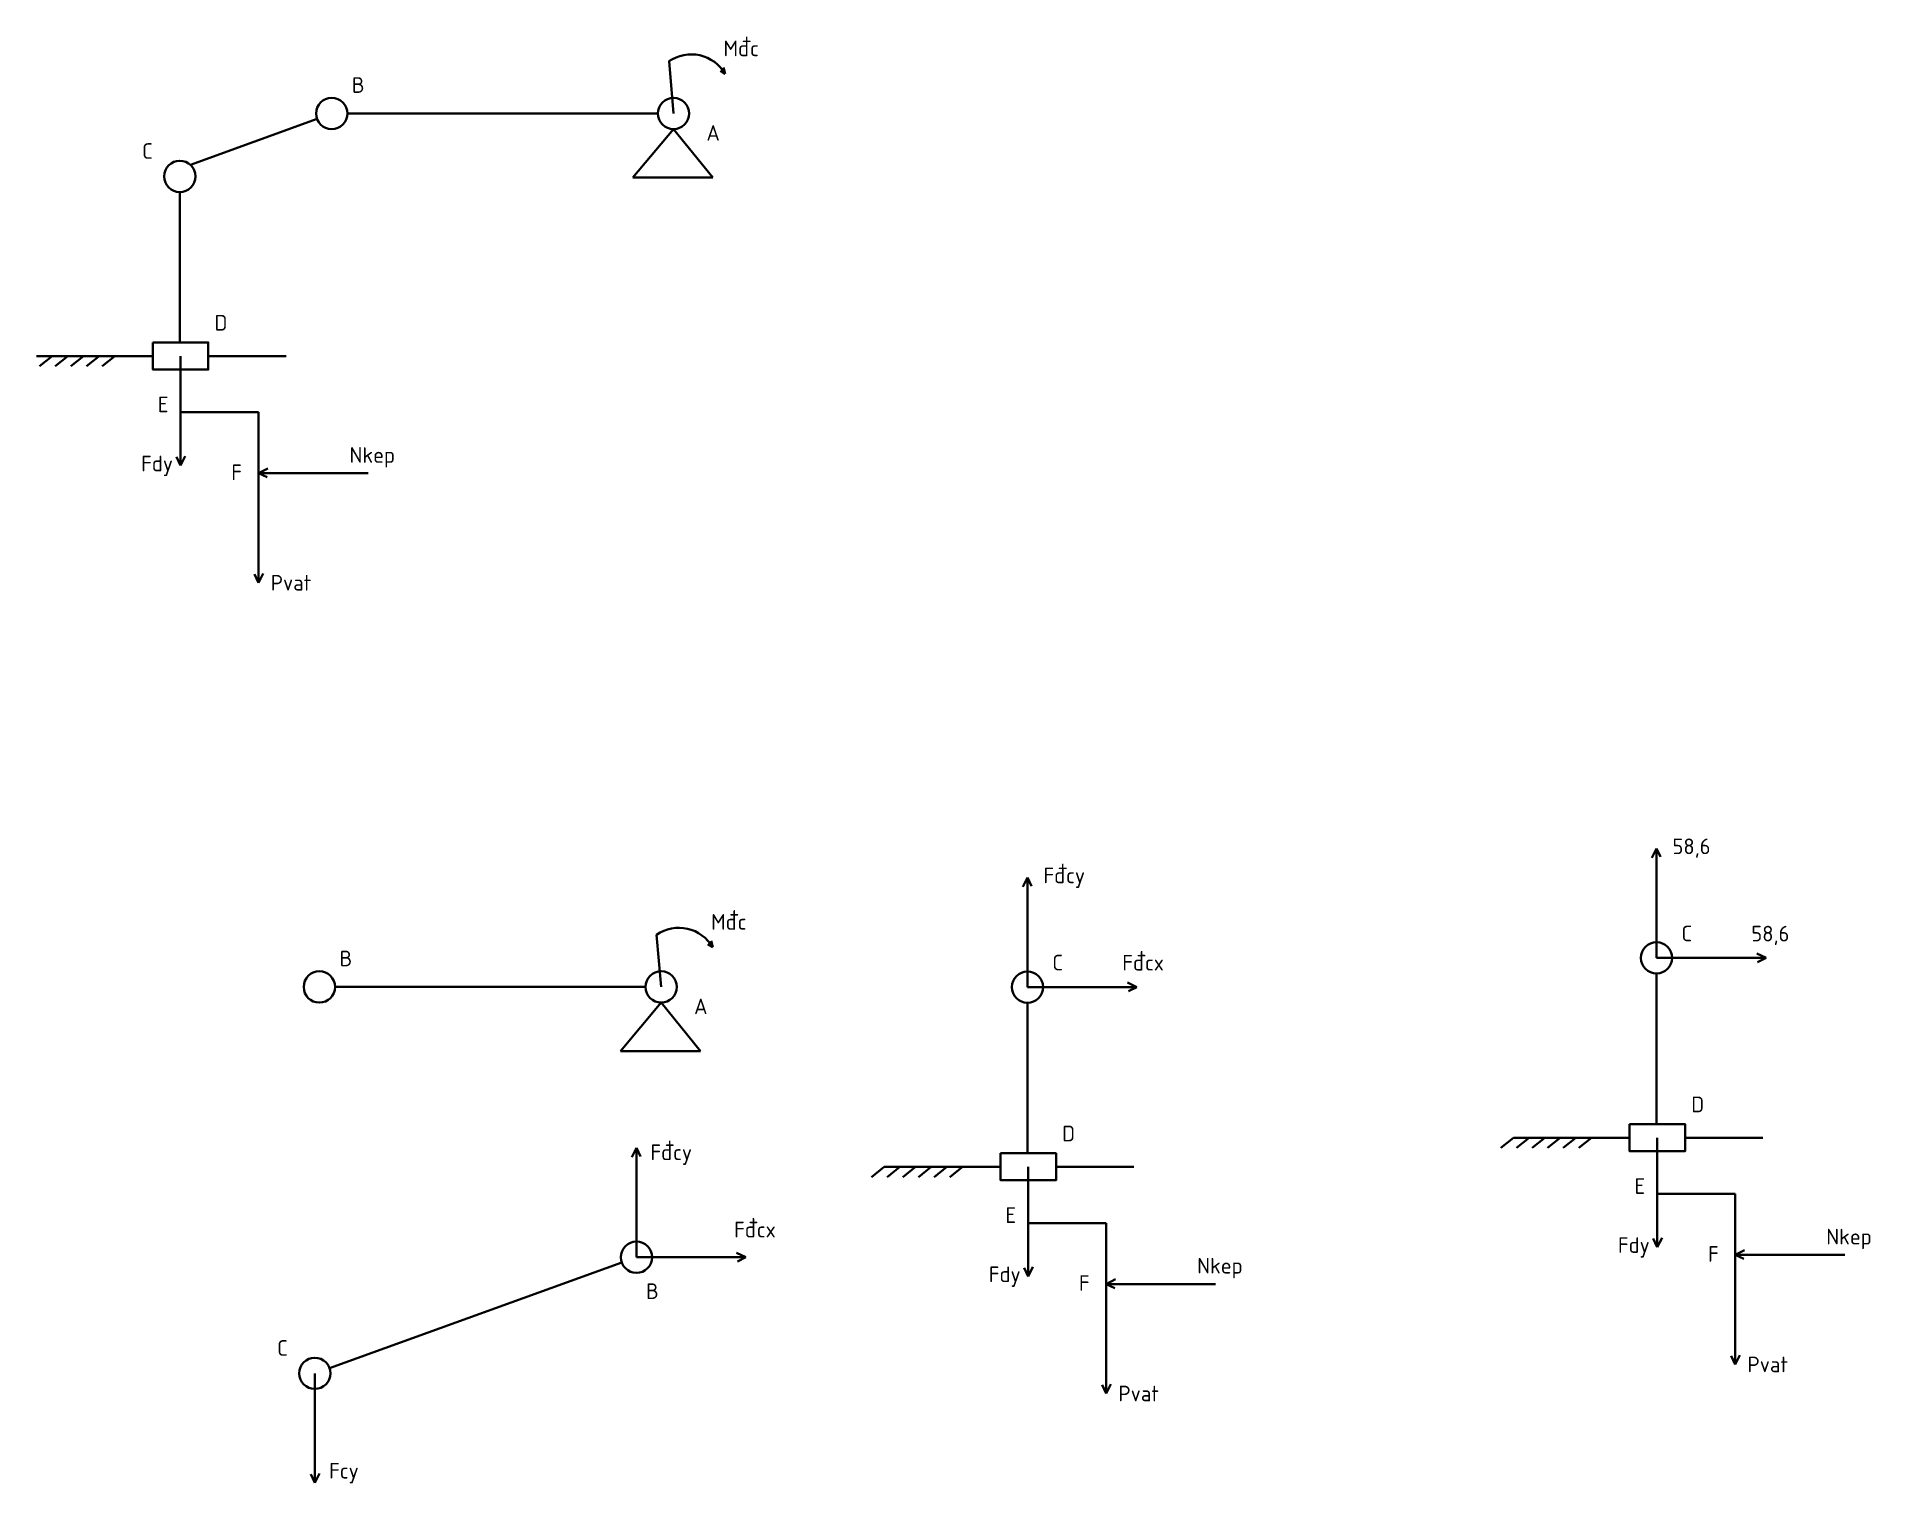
# Model space of a CAD drawing. Header units: millimetres. Extents: x 590 to 707, y 240 to 333.
import ezdxf

# ---------------------------------------------------------------- set-up
doc = ezdxf.new("R2010")
doc.units = ezdxf.units.MM
doc.layers.add('NetDam', color=7, linetype='Continuous', lineweight=35)
doc.styles.add('Note Text (ISO)', font='')
doc.styles.get('Note Text (ISO)').set_extended_font_data('TCVN 7284')

msp = doc.modelspace()

# ---------------------------------------------------------------- linework, layer by layer
at = {"layer": 'NetDam'}
for p, q in [((630.66, 327.85), (630.37, 331.19)), ((633.96, 330.39), (633.65, 330.58)), ((633.96, 330.39), (633.86, 330.79)), ((599.78, 324.56), (607.87, 327.51)), ((609.81, 327.85), (629.66, 327.85)), ((630.66, 326.85), (628.05, 323.75)), ((633.18, 323.75), (630.66, 326.85)), ((628.05, 323.75), (633.18, 323.75)), ((599.1, 322.83), (599.1, 313.21)), ((589.95, 312.34), (597.38, 312.34)), ((590.95, 312.34), (590.14, 311.69)), ((591.95, 312.34), (591.14, 311.69)), ((592.95, 312.34), (592.14, 311.69)), ((593.95, 312.34), (593.14, 311.69)), ((594.95, 312.34), (594.14, 311.69)), ((599.15, 312.34), (599.15, 308.75)), ((599.15, 312.34), (599.15, 305.34)), ((600.92, 312.34), (605.89, 312.34)), ((599.15, 308.75), (604.13, 308.75)), ((604.13, 308.75), (604.13, 300.95)), ((599.15, 305.34), (599.45, 305.94)), ((599.15, 305.34), (598.89, 305.89)), ((604.13, 304.85), (604.72, 305.15)), ((604.13, 304.85), (604.13, 297.85)), ((604.13, 304.85), (611.13, 304.85)), ((604.13, 304.85), (604.68, 304.59)), ((604.13, 297.85), (603.87, 298.4)), ((604.13, 297.85), (604.43, 298.44)), ((693.49, 280.87), (693.19, 280.27)), ((693.49, 273.87), (693.49, 280.87)), ((693.49, 280.87), (693.75, 280.32)), ((653.28, 279), (652.98, 278.41)), ((653.28, 272), (653.28, 279)), ((653.28, 279), (653.54, 278.46)), ((629.87, 272.01), (629.57, 275.35)), ((633.16, 274.55), (632.85, 274.74)), ((633.16, 274.55), (633.07, 274.96)), ((693.49, 273.87), (700.49, 273.87)), ((700.49, 273.87), (699.89, 274.16)), ((700.49, 273.87), (699.94, 273.6)), ((609.02, 272.01), (628.87, 272.01)), ((653.28, 272), (660.28, 272)), ((660.28, 272), (659.68, 272.3)), ((660.28, 272), (659.73, 271.74)), ((693.49, 272.87), (693.49, 263.24)), ((629.87, 271.01), (627.26, 267.91)), ((632.38, 267.91), (629.87, 271.01)), ((653.28, 271), (653.28, 261.38)), ((627.26, 267.91), (632.38, 267.91)), ((628.29, 261.73), (627.99, 261.13)), ((628.29, 254.73), (628.29, 261.73)), ((628.29, 261.73), (628.55, 261.18)), ((684.34, 262.37), (683.53, 261.72)), ((684.34, 262.37), (683.53, 261.72)), ((684.34, 262.37), (683.53, 261.72)), ((684.34, 262.37), (691.77, 262.37)), ((685.34, 262.37), (684.53, 261.72)), ((686.34, 262.37), (685.53, 261.72)), ((687.34, 262.37), (686.53, 261.72)), ((688.34, 262.37), (687.53, 261.72)), ((689.34, 262.37), (688.53, 261.72)), ((693.54, 262.37), (693.54, 258.78)), ((693.54, 262.37), (693.54, 255.37)), ((695.31, 262.37), (700.28, 262.37)), ((644.13, 260.51), (643.32, 259.86)), ((644.13, 260.51), (643.32, 259.86)), ((644.13, 260.51), (643.32, 259.86)), ((644.13, 260.51), (651.56, 260.51)), ((645.13, 260.51), (644.32, 259.86)), ((646.13, 260.51), (645.32, 259.86)), ((647.13, 260.51), (646.32, 259.86)), ((648.13, 260.51), (647.32, 259.86)), ((649.13, 260.51), (648.32, 259.86)), ((653.33, 260.51), (653.33, 256.92)), ((653.33, 260.51), (653.33, 253.51)), ((655.11, 260.51), (660.07, 260.51)), ((693.54, 258.78), (698.52, 258.78)), ((698.52, 258.78), (698.52, 250.98)), ((653.33, 256.92), (658.31, 256.92)), ((658.31, 256.92), (658.31, 249.12)), ((693.54, 255.37), (693.28, 255.92)), ((693.54, 255.37), (693.84, 255.97)), ((608.67, 247.65), (627.35, 254.39)), ((628.29, 254.73), (635.29, 254.73)), ((635.29, 254.73), (634.69, 255.02)), ((635.29, 254.73), (634.74, 254.46)), ((698.52, 254.88), (699.11, 255.18)), ((698.52, 254.88), (698.52, 247.88)), ((698.52, 254.88), (705.52, 254.88)), ((698.52, 254.88), (699.07, 254.62)), ((653.33, 253.51), (653.07, 254.06)), ((653.33, 253.51), (653.63, 254.11)), ((658.31, 253.02), (658.91, 253.32)), ((658.31, 253.02), (658.31, 246.02)), ((658.31, 253.02), (665.31, 253.02)), ((658.31, 253.02), (658.86, 252.76)), ((698.52, 247.88), (698.82, 248.47)), ((607.73, 247.31), (607.73, 240.31)), ((698.52, 247.88), (698.26, 248.43)), ((658.31, 246.02), (658.05, 246.57)), ((658.31, 246.02), (658.61, 246.61)), ((607.73, 240.31), (607.47, 240.86)), ((607.73, 240.31), (608.03, 240.91))]:
    msp.add_line(p, q, dxfattribs=at)
for points in [[(597.38, 313.21), (600.92, 313.21), (600.92, 311.48), (597.38, 311.48)], [(691.77, 263.24), (695.31, 263.24), (695.31, 261.51), (691.77, 261.51)], [(651.56, 261.38), (655.11, 261.38), (655.11, 259.65), (651.56, 259.65)]]:
    msp.add_lwpolyline(points, close=True, dxfattribs=at)
for centre in [(608.81, 327.85), (608.81, 327.85), (630.66, 327.85), (599.1, 323.83), (599.1, 323.83), (693.49, 273.87), (608.02, 272.01), (629.87, 272.01), (653.28, 272), (628.29, 254.73), (607.73, 247.31)]:
    msp.add_circle(centre, 1, dxfattribs=at)
for centre in [(631.79, 329.12), (631, 273.28)]:
    msp.add_arc(centre, 2.51, 30.4312, 124.5308, dxfattribs=at)

# ---------------------------------------------------------------- texts
at = {"layer": 'NetDam', "char_height": 1, "attachment_point": 1, "style": 'Note Text (ISO)'}
for s, insert in [('Mđc', (633.85, 332.51)), ('B', (610.1, 330.17)), ('A', (632.76, 327.11)), ('C', (596.69, 325.95)), ('D', (601.32, 314.97)), ('E', (597.69, 309.75)), ('Fdy', (596.63, 305.97)), ('Nkep', (609.95, 306.52)), ('F', (602.39, 305.41)), ('Pvat', (604.91, 298.35)), ('58,6', (694.51, 281.5)), ('Fđcy', (654.3, 279.64)), ('Mđc', (633.06, 276.67)), ('C', (695.08, 275.93)), ('58,6', (699.55, 275.92)), ('B', (609.31, 274.33)), ('Fđcx', (659.34, 274.06)), ('C', (654.87, 274.07)), ('A', (631.97, 271.27)), ('D', (695.71, 265)), ('D', (655.5, 263.14)), ('Fđcy', (629.18, 261.94)), ('E', (692.08, 259.78)), ('E', (651.87, 257.92)), ('Fđcx', (634.53, 257)), ('Fdy', (691.02, 256.01)), ('Nkep', (704.34, 256.55)), ('Nkep', (664.13, 254.69)), ('F', (696.78, 255.44)), ('Fdy', (650.81, 254.14)), ('F', (656.57, 253.58)), ('B', (628.9, 253.06)), ('C', (605.32, 249.43)), ('Pvat', (699.3, 248.38)), ('Pvat', (659.09, 246.52)), ('Fcy', (608.64, 241.58))]:
    msp.add_mtext_dynamic_manual_height_columns(s, width=1.5157, gutter_width=1, heights=[0], dxfattribs=dict(at, insert=insert))

doc.saveas('drawing.dxf')
